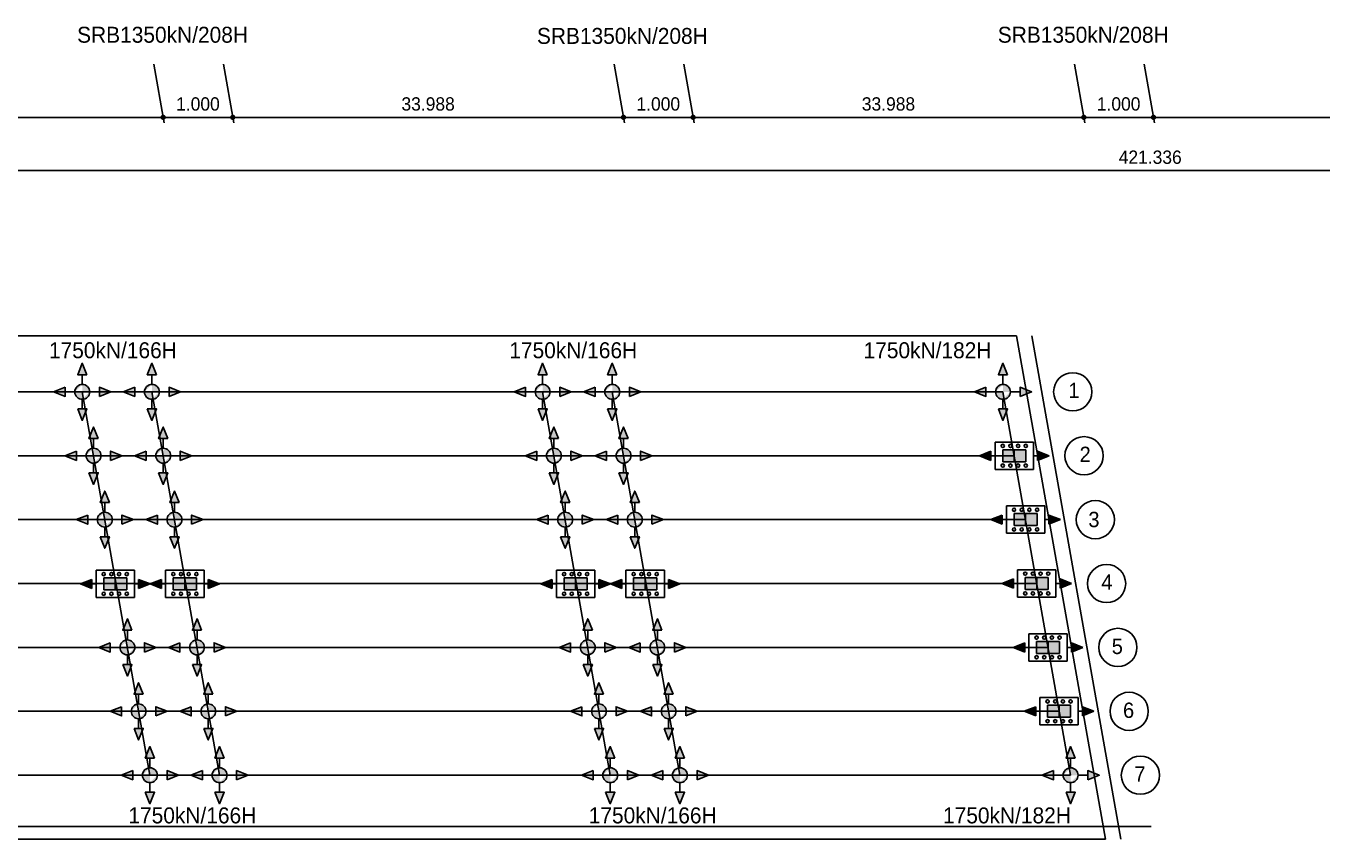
# Model space of a CAD drawing. Header units: feet. Extents: x 0 to 841000, y 0 to 594000.
# Drawn here: x 218768 to 462039, y 263649 to 416377 of the extents above; entities that cross this region are included whole.
import ezdxf
from ezdxf.enums import TextEntityAlignment as Align

# ---------------------------------------------------------------- set-up
doc = ezdxf.new("R2010")
doc.units = ezdxf.units.FT
doc.header["$LTSCALE"] = 150
doc.header["$MEASUREMENT"] = 0
for name, color, linetype in [('CS-DIMS', 1, 'CONTINUOUS'), ('CS-MISC', 3, 'CONTINUOUS'), ('CS-TEXT', 3, 'CONTINUOUS')]:
    doc.layers.add(name, color=color, linetype=linetype)
doc.styles.add('A_STANDARD', font='')
doc.styles.add('TB_TEXT', font='')
doc.styles.get('A_STANDARD').set_extended_font_data('Dotum')
doc.styles.get('TB_TEXT').set_extended_font_data('Dotum')

msp = doc.modelspace()

# ---------------------------------------------------------------- hatches: boundary and pattern name
at = {"layer": 'CS-DIMS'}
for points in [[(399891, 336514), (397727, 335649), (399891, 334783), (399891, 335649)], [(408634, 336514), (410798, 335649), (408634, 334783), (408634, 335649)], [(402007, 324514), (399843, 323649), (402007, 322783), (402007, 323649)], [(410750, 324514), (412914, 323649), (410750, 322783), (410750, 323649)], [(231151, 312433), (228987, 311568), (231151, 310702), (231151, 311568)], [(239894, 312433), (242058, 311568), (239894, 310702), (239894, 311568)], [(244222, 312433), (242058, 311568), (244222, 310702), (244222, 311568)], [(252964, 312433), (255128, 311568), (252964, 310702), (252964, 311568)], [(317551, 312433), (315387, 311568), (317551, 310702), (317551, 311568)], [(326294, 312433), (328458, 311568), (326294, 310702), (326294, 311568)], [(330622, 312433), (328458, 311568), (330622, 310702), (330622, 311568)], [(339364, 312433), (341528, 311568), (339364, 310702), (339364, 311568)], [(404123, 312514), (401959, 311649), (404123, 310783), (404123, 311649)], [(412866, 312514), (415029, 311649), (412866, 310783), (412866, 311649)], [(406239, 300514), (404075, 299649), (406239, 298783), (406239, 299649)], [(414982, 300514), (417145, 299649), (414982, 298783), (414982, 299649)]]:
    msp.add_hatch(color=0, dxfattribs=at).paths.add_polyline_path(points)
at = {"layer": 'CS-DIMS', "ltscale": 0.5}
for points in [[(408311, 288514), (406147, 287649), (408311, 286783), (408311, 287649)], [(417053, 288514), (419217, 287649), (417053, 286783), (417053, 287649)]]:
    msp.add_hatch(color=0, dxfattribs=at).paths.add_polyline_path(points)
at = {"layer": 'CS-MISC'}
h = msp.add_hatch(color=7, dxfattribs=at)
edge = h.paths.add_edge_path(flags=17)
edge.add_arc((229346, 347649), 1397, 0, 360)
h.paths.add_polyline_path([(228481, 344440), (230212, 344440), (229346, 342277)])
h.paths.add_polyline_path([(232555, 346783), (232555, 348514), (234719, 347649)])
h.paths.add_polyline_path([(226138, 348514), (226138, 346783), (223974, 347649)])
h.paths.add_polyline_path([(230212, 350858), (228481, 350858), (229346, 353021)])
edge = h.paths.add_edge_path()
edge.add_line((230744, 347649), (232555, 347649))
edge.add_line((226138, 347649), (227949, 347649))
edge.add_line((229346, 349046), (229346, 350858))
edge.add_line((229346, 344440), (229346, 346251))
h = msp.add_hatch(color=7, dxfattribs=at)
edge = h.paths.add_edge_path(flags=17)
edge.add_arc((242417, 347649), 1397, 0, 360)
h.paths.add_polyline_path([(241551, 344440), (243282, 344440), (242417, 342277)])
h.paths.add_polyline_path([(245625, 346783), (245625, 348514), (247789, 347649)])
h.paths.add_polyline_path([(239208, 348514), (239208, 346783), (237045, 347649)])
h.paths.add_polyline_path([(243282, 350858), (241551, 350858), (242417, 353021)])
edge = h.paths.add_edge_path()
edge.add_line((243814, 347649), (245625, 347649))
edge.add_line((239208, 347649), (241019, 347649))
edge.add_line((242417, 349046), (242417, 350858))
edge.add_line((242417, 344440), (242417, 346251))
h = msp.add_hatch(color=7, dxfattribs=at)
edge = h.paths.add_edge_path(flags=17)
edge.add_arc((315746, 347649), 1397, 0, 360)
h.paths.add_polyline_path([(314881, 344440), (316612, 344440), (315746, 342277)])
h.paths.add_polyline_path([(318955, 346783), (318955, 348514), (321119, 347649)])
h.paths.add_polyline_path([(312538, 348514), (312538, 346783), (310374, 347649)])
h.paths.add_polyline_path([(316612, 350858), (314881, 350858), (315746, 353021)])
edge = h.paths.add_edge_path()
edge.add_line((317144, 347649), (318955, 347649))
edge.add_line((312538, 347649), (314349, 347649))
edge.add_line((315746, 349046), (315746, 350858))
edge.add_line((315746, 344440), (315746, 346251))
h = msp.add_hatch(color=7, dxfattribs=at)
edge = h.paths.add_edge_path(flags=17)
edge.add_arc((328817, 347649), 1397, 0, 360)
h.paths.add_polyline_path([(327951, 344440), (329682, 344440), (328817, 342277)])
h.paths.add_polyline_path([(332025, 346783), (332025, 348514), (334189, 347649)])
h.paths.add_polyline_path([(325608, 348514), (325608, 346783), (323445, 347649)])
h.paths.add_polyline_path([(329682, 350858), (327951, 350858), (328817, 353021)])
edge = h.paths.add_edge_path()
edge.add_line((330214, 347649), (332025, 347649))
edge.add_line((325608, 347649), (327419, 347649))
edge.add_line((328817, 349046), (328817, 350858))
edge.add_line((328817, 344440), (328817, 346251))
h = msp.add_hatch(color=7, dxfattribs=at)
edge = h.paths.add_edge_path(flags=17)
edge.add_arc((402146, 347649), 1397, 0, 360)
h.paths.add_polyline_path([(401281, 344440), (403012, 344440), (402146, 342277)])
h.paths.add_polyline_path([(405355, 346783), (405355, 348514), (407519, 347649)])
h.paths.add_polyline_path([(398938, 348514), (398938, 346783), (396774, 347649)])
h.paths.add_polyline_path([(403012, 350858), (401281, 350858), (402146, 353021)])
edge = h.paths.add_edge_path()
edge.add_line((403544, 347649), (405355, 347649))
edge.add_line((398938, 347649), (400749, 347649))
edge.add_line((402146, 349046), (402146, 350858))
edge.add_line((402146, 344440), (402146, 346251))
h = msp.add_hatch(color=7, dxfattribs=at)
edge = h.paths.add_edge_path(flags=17)
edge.add_arc((231462, 335649), 1397, 0, 360)
h.paths.add_polyline_path([(230597, 332440), (232328, 332440), (231462, 330277)])
h.paths.add_polyline_path([(234671, 334783), (234671, 336514), (236835, 335649)])
h.paths.add_polyline_path([(228254, 336514), (228254, 334783), (226090, 335649)])
h.paths.add_polyline_path([(232328, 338858), (230597, 338858), (231462, 341021)])
edge = h.paths.add_edge_path()
edge.add_line((232860, 335649), (234671, 335649))
edge.add_line((228254, 335649), (230065, 335649))
edge.add_line((231462, 337046), (231462, 338858))
edge.add_line((231462, 332440), (231462, 334251))
h = msp.add_hatch(color=7, dxfattribs=at)
edge = h.paths.add_edge_path(flags=17)
edge.add_arc((244533, 335649), 1397, 0, 360)
h.paths.add_polyline_path([(243667, 332440), (245398, 332440), (244533, 330277)])
h.paths.add_polyline_path([(247741, 334783), (247741, 336514), (249905, 335649)])
h.paths.add_polyline_path([(241324, 336514), (241324, 334783), (239160, 335649)])
h.paths.add_polyline_path([(245398, 338858), (243667, 338858), (244533, 341021)])
edge = h.paths.add_edge_path()
edge.add_line((245930, 335649), (247741, 335649))
edge.add_line((241324, 335649), (243135, 335649))
edge.add_line((244533, 337046), (244533, 338858))
edge.add_line((244533, 332440), (244533, 334251))
h = msp.add_hatch(color=7, dxfattribs=at)
edge = h.paths.add_edge_path(flags=17)
edge.add_arc((317862, 335649), 1397, 0, 360)
h.paths.add_polyline_path([(316997, 332440), (318728, 332440), (317862, 330277)])
h.paths.add_polyline_path([(321071, 334783), (321071, 336514), (323235, 335649)])
h.paths.add_polyline_path([(314654, 336514), (314654, 334783), (312490, 335649)])
h.paths.add_polyline_path([(318728, 338858), (316997, 338858), (317862, 341021)])
edge = h.paths.add_edge_path()
edge.add_line((319260, 335649), (321071, 335649))
edge.add_line((314654, 335649), (316465, 335649))
edge.add_line((317862, 337046), (317862, 338858))
edge.add_line((317862, 332440), (317862, 334251))
h = msp.add_hatch(color=7, dxfattribs=at)
edge = h.paths.add_edge_path(flags=17)
edge.add_arc((330933, 335649), 1397, 0, 360)
h.paths.add_polyline_path([(330067, 332440), (331798, 332440), (330933, 330277)])
h.paths.add_polyline_path([(334141, 334783), (334141, 336514), (336305, 335649)])
h.paths.add_polyline_path([(327724, 336514), (327724, 334783), (325560, 335649)])
h.paths.add_polyline_path([(331798, 338858), (330067, 338858), (330933, 341021)])
edge = h.paths.add_edge_path()
edge.add_line((332330, 335649), (334141, 335649))
edge.add_line((327724, 335649), (329535, 335649))
edge.add_line((330933, 337046), (330933, 338858))
edge.add_line((330933, 332440), (330933, 334251))
h = msp.add_hatch(color=7, dxfattribs=at)
h.paths.add_polyline_path([(402411, 337500, 1), (401794, 337500, 1)])
h.paths.add_polyline_path([(403851, 337500, 1), (403234, 337500, 1)])
h.paths.add_polyline_path([(405291, 337500, 1), (404674, 337500, 1)])
h.paths.add_polyline_path([(406114, 337500, 1), (406731, 337500, 1)])
h.paths.add_polyline_path([(402411, 333798, 1), (401794, 333798, 1)])
h.paths.add_polyline_path([(403851, 333798, 1), (403234, 333798, 1)])
h.paths.add_polyline_path([(405291, 333798, 1), (404674, 333798, 1)])
h.paths.add_polyline_path([(406731, 333798, 1), (406114, 333798, 1)])
h.paths.add_polyline_path([(406422, 334518), (406422, 336780), (402102, 336780), (402102, 334518)])
h = msp.add_hatch(color=7, dxfattribs=at)
edge = h.paths.add_edge_path(flags=17)
edge.add_arc((233578, 323649), 1397, 0, 360)
h.paths.add_polyline_path([(232713, 320440), (234444, 320440), (233578, 318277)])
h.paths.add_polyline_path([(236787, 322783), (236787, 324514), (238951, 323649)])
h.paths.add_polyline_path([(230370, 324514), (230370, 322783), (228206, 323649)])
h.paths.add_polyline_path([(234444, 326858), (232713, 326858), (233578, 329021)])
edge = h.paths.add_edge_path()
edge.add_line((234976, 323649), (236787, 323649))
edge.add_line((230370, 323649), (232181, 323649))
edge.add_line((233578, 325046), (233578, 326858))
edge.add_line((233578, 320440), (233578, 322251))
h = msp.add_hatch(color=7, dxfattribs=at)
edge = h.paths.add_edge_path(flags=17)
edge.add_arc((246649, 323649), 1397, 0, 360)
h.paths.add_polyline_path([(245783, 320440), (247514, 320440), (246649, 318277)])
h.paths.add_polyline_path([(249857, 322783), (249857, 324514), (252021, 323649)])
h.paths.add_polyline_path([(243440, 324514), (243440, 322783), (241276, 323649)])
h.paths.add_polyline_path([(247514, 326858), (245783, 326858), (246649, 329021)])
edge = h.paths.add_edge_path()
edge.add_line((248046, 323649), (249857, 323649))
edge.add_line((243440, 323649), (245251, 323649))
edge.add_line((246649, 325046), (246649, 326858))
edge.add_line((246649, 320440), (246649, 322251))
h = msp.add_hatch(color=7, dxfattribs=at)
edge = h.paths.add_edge_path(flags=17)
edge.add_arc((319978, 323649), 1397, 0, 360)
h.paths.add_polyline_path([(319113, 320440), (320844, 320440), (319978, 318277)])
h.paths.add_polyline_path([(323187, 322783), (323187, 324514), (325351, 323649)])
h.paths.add_polyline_path([(316770, 324514), (316770, 322783), (314606, 323649)])
h.paths.add_polyline_path([(320844, 326858), (319113, 326858), (319978, 329021)])
edge = h.paths.add_edge_path()
edge.add_line((321376, 323649), (323187, 323649))
edge.add_line((316770, 323649), (318581, 323649))
edge.add_line((319978, 325046), (319978, 326858))
edge.add_line((319978, 320440), (319978, 322251))
h = msp.add_hatch(color=7, dxfattribs=at)
edge = h.paths.add_edge_path(flags=17)
edge.add_arc((333049, 323649), 1397, 0, 360)
h.paths.add_polyline_path([(332183, 320440), (333914, 320440), (333049, 318277)])
h.paths.add_polyline_path([(336257, 322783), (336257, 324514), (338421, 323649)])
h.paths.add_polyline_path([(329840, 324514), (329840, 322783), (327676, 323649)])
h.paths.add_polyline_path([(333914, 326858), (332183, 326858), (333049, 329021)])
edge = h.paths.add_edge_path()
edge.add_line((334446, 323649), (336257, 323649))
edge.add_line((329840, 323649), (331651, 323649))
edge.add_line((333049, 325046), (333049, 326858))
edge.add_line((333049, 320440), (333049, 322251))
h = msp.add_hatch(color=7, dxfattribs=at)
h.paths.add_polyline_path([(404527, 325500, 1), (403910, 325500, 1)])
h.paths.add_polyline_path([(405967, 325500, 1), (405350, 325500, 1)])
h.paths.add_polyline_path([(407407, 325500, 1), (406790, 325500, 1)])
h.paths.add_polyline_path([(408230, 325500, 1), (408847, 325500, 1)])
h.paths.add_polyline_path([(404527, 321798, 1), (403910, 321798, 1)])
h.paths.add_polyline_path([(405967, 321798, 1), (405350, 321798, 1)])
h.paths.add_polyline_path([(407407, 321798, 1), (406790, 321798, 1)])
h.paths.add_polyline_path([(408847, 321798, 1), (408230, 321798, 1)])
h.paths.add_polyline_path([(408538, 322518), (408538, 324780), (404218, 324780), (404218, 322518)])
h = msp.add_hatch(color=7, dxfattribs=at)
h.paths.add_polyline_path([(233671, 313419, 1), (233054, 313419, 1)])
h.paths.add_polyline_path([(235111, 313419, 1), (234494, 313419, 1)])
h.paths.add_polyline_path([(236551, 313419, 1), (235934, 313419, 1)])
h.paths.add_polyline_path([(237374, 313419, 1), (237991, 313419, 1)])
h.paths.add_polyline_path([(233671, 309716, 1), (233054, 309716, 1)])
h.paths.add_polyline_path([(235111, 309716, 1), (234494, 309716, 1)])
h.paths.add_polyline_path([(236551, 309716, 1), (235934, 309716, 1)])
h.paths.add_polyline_path([(237991, 309716, 1), (237374, 309716, 1)])
h.paths.add_polyline_path([(237683, 310436), (237683, 312699), (233363, 312699), (233363, 310436)])
h = msp.add_hatch(color=7, dxfattribs=at)
h.paths.add_polyline_path([(246742, 313419, 1), (246124, 313419, 1)])
h.paths.add_polyline_path([(248182, 313419, 1), (247564, 313419, 1)])
h.paths.add_polyline_path([(249622, 313419, 1), (249004, 313419, 1)])
h.paths.add_polyline_path([(250444, 313419, 1), (251062, 313419, 1)])
h.paths.add_polyline_path([(246742, 309716, 1), (246124, 309716, 1)])
h.paths.add_polyline_path([(248182, 309716, 1), (247564, 309716, 1)])
h.paths.add_polyline_path([(249622, 309716, 1), (249004, 309716, 1)])
h.paths.add_polyline_path([(251062, 309716, 1), (250444, 309716, 1)])
h.paths.add_polyline_path([(250753, 310436), (250753, 312699), (246433, 312699), (246433, 310436)])
h = msp.add_hatch(color=7, dxfattribs=at)
h.paths.add_polyline_path([(320071, 313419, 1), (319454, 313419, 1)])
h.paths.add_polyline_path([(321511, 313419, 1), (320894, 313419, 1)])
h.paths.add_polyline_path([(322951, 313419, 1), (322334, 313419, 1)])
h.paths.add_polyline_path([(323774, 313419, 1), (324391, 313419, 1)])
h.paths.add_polyline_path([(320071, 309716, 1), (319454, 309716, 1)])
h.paths.add_polyline_path([(321511, 309716, 1), (320894, 309716, 1)])
h.paths.add_polyline_path([(322951, 309716, 1), (322334, 309716, 1)])
h.paths.add_polyline_path([(324391, 309716, 1), (323774, 309716, 1)])
h.paths.add_polyline_path([(324083, 310436), (324083, 312699), (319763, 312699), (319763, 310436)])
h = msp.add_hatch(color=7, dxfattribs=at)
h.paths.add_polyline_path([(333142, 313419, 1), (332524, 313419, 1)])
h.paths.add_polyline_path([(334582, 313419, 1), (333964, 313419, 1)])
h.paths.add_polyline_path([(336022, 313419, 1), (335404, 313419, 1)])
h.paths.add_polyline_path([(336844, 313419, 1), (337462, 313419, 1)])
h.paths.add_polyline_path([(333142, 309716, 1), (332524, 309716, 1)])
h.paths.add_polyline_path([(334582, 309716, 1), (333964, 309716, 1)])
h.paths.add_polyline_path([(336022, 309716, 1), (335404, 309716, 1)])
h.paths.add_polyline_path([(337462, 309716, 1), (336844, 309716, 1)])
h.paths.add_polyline_path([(337153, 310436), (337153, 312699), (332833, 312699), (332833, 310436)])
h = msp.add_hatch(color=7, dxfattribs=at)
h.paths.add_polyline_path([(406643, 313500, 1), (406026, 313500, 1)])
h.paths.add_polyline_path([(408083, 313500, 1), (407466, 313500, 1)])
h.paths.add_polyline_path([(409523, 313500, 1), (408906, 313500, 1)])
h.paths.add_polyline_path([(410346, 313500, 1), (410963, 313500, 1)])
h.paths.add_polyline_path([(406643, 309798, 1), (406026, 309798, 1)])
h.paths.add_polyline_path([(408083, 309798, 1), (407466, 309798, 1)])
h.paths.add_polyline_path([(409523, 309798, 1), (408906, 309798, 1)])
h.paths.add_polyline_path([(410963, 309798, 1), (410346, 309798, 1)])
h.paths.add_polyline_path([(410654, 310518), (410654, 312780), (406334, 312780), (406334, 310518)])
h = msp.add_hatch(color=7, dxfattribs=at)
edge = h.paths.add_edge_path(flags=17)
edge.add_arc((237810, 299649), 1397, 0, 360)
h.paths.add_polyline_path([(236945, 296440), (238676, 296440), (237810, 294277)])
h.paths.add_polyline_path([(241019, 298783), (241019, 300514), (243183, 299649)])
h.paths.add_polyline_path([(234602, 300514), (234602, 298783), (232438, 299649)])
h.paths.add_polyline_path([(238676, 302858), (236945, 302858), (237810, 305021)])
edge = h.paths.add_edge_path()
edge.add_line((239208, 299649), (241019, 299649))
edge.add_line((234602, 299649), (236413, 299649))
edge.add_line((237810, 301046), (237810, 302858))
edge.add_line((237810, 296440), (237810, 298251))
h = msp.add_hatch(color=7, dxfattribs=at)
edge = h.paths.add_edge_path(flags=17)
edge.add_arc((250881, 299649), 1397, 0, 360)
h.paths.add_polyline_path([(250015, 296440), (251746, 296440), (250881, 294277)])
h.paths.add_polyline_path([(254089, 298783), (254089, 300514), (256253, 299649)])
h.paths.add_polyline_path([(247672, 300514), (247672, 298783), (245508, 299649)])
h.paths.add_polyline_path([(251746, 302858), (250015, 302858), (250881, 305021)])
edge = h.paths.add_edge_path()
edge.add_line((252278, 299649), (254089, 299649))
edge.add_line((247672, 299649), (249483, 299649))
edge.add_line((250881, 301046), (250881, 302858))
edge.add_line((250881, 296440), (250881, 298251))
h = msp.add_hatch(color=7, dxfattribs=at)
edge = h.paths.add_edge_path(flags=17)
edge.add_arc((324210, 299649), 1397, 0, 360)
h.paths.add_polyline_path([(323345, 296440), (325076, 296440), (324210, 294277)])
h.paths.add_polyline_path([(327419, 298783), (327419, 300514), (329583, 299649)])
h.paths.add_polyline_path([(321002, 300514), (321002, 298783), (318838, 299649)])
h.paths.add_polyline_path([(325076, 302858), (323345, 302858), (324210, 305021)])
edge = h.paths.add_edge_path()
edge.add_line((325608, 299649), (327419, 299649))
edge.add_line((321002, 299649), (322813, 299649))
edge.add_line((324210, 301046), (324210, 302858))
edge.add_line((324210, 296440), (324210, 298251))
h = msp.add_hatch(color=7, dxfattribs=at)
edge = h.paths.add_edge_path(flags=17)
edge.add_arc((337281, 299649), 1397, 0, 360)
h.paths.add_polyline_path([(336415, 296440), (338146, 296440), (337281, 294277)])
h.paths.add_polyline_path([(340489, 298783), (340489, 300514), (342653, 299649)])
h.paths.add_polyline_path([(334072, 300514), (334072, 298783), (331908, 299649)])
h.paths.add_polyline_path([(338146, 302858), (336415, 302858), (337281, 305021)])
edge = h.paths.add_edge_path()
edge.add_line((338678, 299649), (340489, 299649))
edge.add_line((334072, 299649), (335883, 299649))
edge.add_line((337281, 301046), (337281, 302858))
edge.add_line((337281, 296440), (337281, 298251))
h = msp.add_hatch(color=7, dxfattribs=at)
h.paths.add_polyline_path([(408759, 301500, 1), (408142, 301500, 1)])
h.paths.add_polyline_path([(410199, 301500, 1), (409582, 301500, 1)])
h.paths.add_polyline_path([(411639, 301500, 1), (411022, 301500, 1)])
h.paths.add_polyline_path([(412462, 301500, 1), (413079, 301500, 1)])
h.paths.add_polyline_path([(408759, 297798, 1), (408142, 297798, 1)])
h.paths.add_polyline_path([(410199, 297798, 1), (409582, 297798, 1)])
h.paths.add_polyline_path([(411639, 297798, 1), (411022, 297798, 1)])
h.paths.add_polyline_path([(413079, 297798, 1), (412462, 297798, 1)])
h.paths.add_polyline_path([(412770, 298518), (412770, 300780), (408450, 300780), (408450, 298518)])
h = msp.add_hatch(color=7, dxfattribs=at)
edge = h.paths.add_edge_path(flags=17)
edge.add_arc((239926, 287649), 1397, 0, 360)
h.paths.add_polyline_path([(239061, 284440), (240792, 284440), (239926, 282277)])
h.paths.add_polyline_path([(243135, 286783), (243135, 288514), (245298, 287649)])
h.paths.add_polyline_path([(236718, 288514), (236718, 286783), (234554, 287649)])
h.paths.add_polyline_path([(240792, 290858), (239061, 290858), (239926, 293021)])
edge = h.paths.add_edge_path()
edge.add_line((241324, 287649), (243135, 287649))
edge.add_line((236718, 287649), (238529, 287649))
edge.add_line((239926, 289046), (239926, 290858))
edge.add_line((239926, 284440), (239926, 286251))
h = msp.add_hatch(color=7, dxfattribs=at)
edge = h.paths.add_edge_path(flags=17)
edge.add_arc((252997, 287649), 1397, 0, 360)
h.paths.add_polyline_path([(252131, 284440), (253862, 284440), (252997, 282277)])
h.paths.add_polyline_path([(256205, 286783), (256205, 288514), (258369, 287649)])
h.paths.add_polyline_path([(249788, 288514), (249788, 286783), (247624, 287649)])
h.paths.add_polyline_path([(253862, 290858), (252131, 290858), (252997, 293021)])
edge = h.paths.add_edge_path()
edge.add_line((254394, 287649), (256205, 287649))
edge.add_line((249788, 287649), (251599, 287649))
edge.add_line((252997, 289046), (252997, 290858))
edge.add_line((252997, 284440), (252997, 286251))
h = msp.add_hatch(color=7, dxfattribs=at)
edge = h.paths.add_edge_path(flags=17)
edge.add_arc((326326, 287649), 1397, 0, 360)
h.paths.add_polyline_path([(325461, 284440), (327192, 284440), (326326, 282277)])
h.paths.add_polyline_path([(329535, 286783), (329535, 288514), (331698, 287649)])
h.paths.add_polyline_path([(323118, 288514), (323118, 286783), (320954, 287649)])
h.paths.add_polyline_path([(327192, 290858), (325461, 290858), (326326, 293021)])
edge = h.paths.add_edge_path()
edge.add_line((327724, 287649), (329535, 287649))
edge.add_line((323118, 287649), (324929, 287649))
edge.add_line((326326, 289046), (326326, 290858))
edge.add_line((326326, 284440), (326326, 286251))
h = msp.add_hatch(color=7, dxfattribs=at)
edge = h.paths.add_edge_path(flags=17)
edge.add_arc((339397, 287649), 1397, 0, 360)
h.paths.add_polyline_path([(338531, 284440), (340262, 284440), (339397, 282277)])
h.paths.add_polyline_path([(342605, 286783), (342605, 288514), (344769, 287649)])
h.paths.add_polyline_path([(336188, 288514), (336188, 286783), (334024, 287649)])
h.paths.add_polyline_path([(340262, 290858), (338531, 290858), (339397, 293021)])
edge = h.paths.add_edge_path()
edge.add_line((340794, 287649), (342605, 287649))
edge.add_line((336188, 287649), (337999, 287649))
edge.add_line((339397, 289046), (339397, 290858))
edge.add_line((339397, 284440), (339397, 286251))
h = msp.add_hatch(color=7, dxfattribs=at)
h.paths.add_polyline_path([(410831, 289500, 1), (410213, 289500, 1)])
h.paths.add_polyline_path([(412271, 289500, 1), (411653, 289500, 1)])
h.paths.add_polyline_path([(413711, 289500, 1), (413093, 289500, 1)])
h.paths.add_polyline_path([(414533, 289500, 1), (415151, 289500, 1)])
h.paths.add_polyline_path([(410831, 285798, 1), (410213, 285798, 1)])
h.paths.add_polyline_path([(412271, 285798, 1), (411653, 285798, 1)])
h.paths.add_polyline_path([(413711, 285798, 1), (413093, 285798, 1)])
h.paths.add_polyline_path([(415151, 285798, 1), (414533, 285798, 1)])
h.paths.add_polyline_path([(414842, 286518), (414842, 288780), (410522, 288780), (410522, 286518)])
h = msp.add_hatch(color=7, dxfattribs=at)
edge = h.paths.add_edge_path(flags=17)
edge.add_arc((242042, 275649), 1397, 0, 360)
h.paths.add_polyline_path([(241177, 272440), (242908, 272440), (242042, 270277)])
h.paths.add_polyline_path([(245251, 274783), (245251, 276514), (247414, 275649)])
h.paths.add_polyline_path([(238833, 276514), (238833, 274783), (236670, 275649)])
h.paths.add_polyline_path([(242908, 278858), (241177, 278858), (242042, 281021)])
edge = h.paths.add_edge_path()
edge.add_line((243440, 275649), (245251, 275649))
edge.add_line((238833, 275649), (240645, 275649))
edge.add_line((242042, 277046), (242042, 278858))
edge.add_line((242042, 272440), (242042, 274251))
h = msp.add_hatch(color=7, dxfattribs=at)
edge = h.paths.add_edge_path(flags=17)
edge.add_arc((255112, 275649), 1397, 0, 360)
h.paths.add_polyline_path([(254247, 272440), (255978, 272440), (255112, 270277)])
h.paths.add_polyline_path([(258321, 274783), (258321, 276514), (260485, 275649)])
h.paths.add_polyline_path([(251904, 276514), (251904, 274783), (249740, 275649)])
h.paths.add_polyline_path([(255978, 278858), (254247, 278858), (255112, 281021)])
edge = h.paths.add_edge_path()
edge.add_line((256510, 275649), (258321, 275649))
edge.add_line((251904, 275649), (253715, 275649))
edge.add_line((255112, 277046), (255112, 278858))
edge.add_line((255112, 272440), (255112, 274251))
h = msp.add_hatch(color=7, dxfattribs=at)
edge = h.paths.add_edge_path(flags=17)
edge.add_arc((328442, 275649), 1397, 0, 360)
h.paths.add_polyline_path([(327577, 272440), (329308, 272440), (328442, 270277)])
h.paths.add_polyline_path([(331651, 274783), (331651, 276514), (333814, 275649)])
h.paths.add_polyline_path([(325233, 276514), (325233, 274783), (323070, 275649)])
h.paths.add_polyline_path([(329308, 278858), (327577, 278858), (328442, 281021)])
edge = h.paths.add_edge_path()
edge.add_line((329840, 275649), (331651, 275649))
edge.add_line((325233, 275649), (327045, 275649))
edge.add_line((328442, 277046), (328442, 278858))
edge.add_line((328442, 272440), (328442, 274251))
h = msp.add_hatch(color=7, dxfattribs=at)
edge = h.paths.add_edge_path(flags=17)
edge.add_arc((341512, 275649), 1397, 0, 360)
h.paths.add_polyline_path([(340647, 272440), (342378, 272440), (341512, 270277)])
h.paths.add_polyline_path([(344721, 274783), (344721, 276514), (346885, 275649)])
h.paths.add_polyline_path([(338304, 276514), (338304, 274783), (336140, 275649)])
h.paths.add_polyline_path([(342378, 278858), (340647, 278858), (341512, 281021)])
edge = h.paths.add_edge_path()
edge.add_line((342910, 275649), (344721, 275649))
edge.add_line((338304, 275649), (340115, 275649))
edge.add_line((341512, 277046), (341512, 278858))
edge.add_line((341512, 272440), (341512, 274251))
h = msp.add_hatch(color=7, dxfattribs=at)
edge = h.paths.add_edge_path(flags=17)
edge.add_arc((414842, 275649), 1397, 0, 360)
h.paths.add_polyline_path([(413977, 272440), (415708, 272440), (414842, 270277)])
h.paths.add_polyline_path([(418051, 274783), (418051, 276514), (420214, 275649)])
h.paths.add_polyline_path([(411633, 276514), (411633, 274783), (409470, 275649)])
h.paths.add_polyline_path([(415708, 278858), (413977, 278858), (414842, 281021)])
edge = h.paths.add_edge_path()
edge.add_line((416240, 275649), (418051, 275649))
edge.add_line((411633, 275649), (413445, 275649))
edge.add_line((414842, 277046), (414842, 278858))
edge.add_line((414842, 272440), (414842, 274251))

# ---------------------------------------------------------------- linework, layer by layer
at = {"layer": 'CS-DIMS', "color": 1}
for p, q in [((242757, 409203), (244696, 398203)), ((242757, 409203), (244696, 398203)), ((255827, 409203), (257767, 398203)), ((255827, 409203), (257767, 398203)), ((329157, 409203), (331096, 398203)), ((329157, 409203), (331096, 398203)), ((342227, 409203), (344167, 398203)), ((342227, 409203), (344167, 398203)), ((415557, 409203), (417496, 398203)), ((415557, 409203), (417496, 398203)), ((428627, 409203), (430567, 398203)), ((428627, 409203), (430567, 398203)), ((172190, 399203), (243520, 399203)), ((245520, 399203), (256590, 399203)), ((258590, 399203), (329920, 399203)), ((331920, 399203), (342990, 399203)), ((344990, 399203), (416320, 399203)), ((418320, 399203), (429390, 399203)), ((431390, 399203), (502720, 399203)), ((80160, 389203), (780404, 389203)), ((407587, 358191), (424257, 263649)), ((66343, 266017), (429932, 266017))]:
    msp.add_line(p, q, dxfattribs=at)
at = {"layer": 'CS-DIMS'}
for p, q in [((244520, 399203), (243520, 399203)), ((244520, 399203), (245520, 399203)), ((257590, 399203), (256590, 399203)), ((257590, 399203), (258590, 399203)), ((330920, 399203), (329920, 399203)), ((330920, 399203), (331920, 399203)), ((343990, 399203), (342990, 399203)), ((343990, 399203), (344990, 399203)), ((417320, 399203), (416320, 399203)), ((417320, 399203), (418320, 399203)), ((430390, 399203), (429390, 399203)), ((430390, 399203), (431390, 399203))]:
    msp.add_line(p, q, dxfattribs=at)
at = {"layer": 'CS-DIMS', "ltscale": 0.5}
for p, q in [((69617, 347649), (402146, 347649)), ((229348, 347649), (242041, 275665)), ((242417, 347649), (255112, 275649)), ((315746, 347649), (328442, 275649)), ((328817, 347649), (341512, 275649)), ((402146, 347649), (414842, 275649)), ((71733, 335649), (404262, 335649)), ((73849, 323649), (406378, 323649)), ((75965, 311649), (408494, 311649)), ((78081, 299649), (410610, 299649)), ((80197, 287649), (412726, 287649)), ((82312, 275649), (414842, 275649))]:
    msp.add_line(p, q, dxfattribs=at)
at = {"layer": 'CS-DIMS', "color": 0}
for p, q in [((399891, 336514), (397727, 335649)), ((399891, 335649), (399891, 336514)), ((408634, 335649), (408634, 336514)), ((408634, 336514), (410798, 335649)), ((397727, 335649), (399891, 334783)), ((399891, 335649), (400662, 335649)), ((399891, 334783), (399891, 335649)), ((407862, 335649), (408634, 335649)), ((410798, 335649), (408634, 334783)), ((408634, 334783), (408634, 335649)), ((402007, 324514), (399843, 323649)), ((399843, 323649), (402007, 322783)), ((402007, 323649), (402007, 324514)), ((402007, 323649), (402778, 323649)), ((402007, 322783), (402007, 323649)), ((409978, 323649), (410750, 323649)), ((410750, 323649), (410750, 324514)), ((410750, 324514), (412914, 323649)), ((412914, 323649), (410750, 322783)), ((410750, 322783), (410750, 323649)), ((231151, 312433), (228987, 311568)), ((228987, 311568), (231151, 310702)), ((231151, 311568), (231151, 312433)), ((231151, 311568), (231923, 311568)), ((231151, 310702), (231151, 311568)), ((239123, 311568), (239894, 311568)), ((239894, 311568), (239894, 312433)), ((239894, 312433), (242058, 311568)), ((242058, 311568), (239894, 310702)), ((239894, 310702), (239894, 311568)), ((244222, 312433), (242058, 311568)), ((242058, 311568), (244222, 310702)), ((244222, 311568), (244222, 312433)), ((244222, 311568), (244993, 311568)), ((244222, 310702), (244222, 311568)), ((252193, 311568), (252964, 311568)), ((252964, 311568), (252964, 312433)), ((252964, 312433), (255128, 311568)), ((255128, 311568), (252964, 310702)), ((252964, 310702), (252964, 311568)), ((317551, 312433), (315387, 311568)), ((315387, 311568), (317551, 310702)), ((317551, 311568), (317551, 312433)), ((317551, 311568), (318323, 311568)), ((317551, 310702), (317551, 311568)), ((325523, 311568), (326294, 311568)), ((326294, 311568), (326294, 312433)), ((326294, 312433), (328458, 311568)), ((328458, 311568), (326294, 310702)), ((326294, 310702), (326294, 311568)), ((330622, 312433), (328458, 311568)), ((328458, 311568), (330622, 310702)), ((330622, 311568), (330622, 312433)), ((330622, 311568), (331393, 311568)), ((330622, 310702), (330622, 311568)), ((338593, 311568), (339364, 311568)), ((339364, 311568), (339364, 312433)), ((339364, 312433), (341528, 311568)), ((341528, 311568), (339364, 310702)), ((339364, 310702), (339364, 311568)), ((404123, 312514), (401959, 311649)), ((401959, 311649), (404123, 310783)), ((404123, 311649), (404123, 312514)), ((404123, 311649), (404894, 311649)), ((404123, 310783), (404123, 311649)), ((412094, 311649), (412866, 311649)), ((412866, 311649), (412866, 312514)), ((412866, 312514), (415029, 311649)), ((415029, 311649), (412866, 310783)), ((412866, 310783), (412866, 311649)), ((406239, 300514), (404075, 299649)), ((404075, 299649), (406239, 298783)), ((406239, 299649), (406239, 300514)), ((406239, 299649), (407010, 299649)), ((406239, 298783), (406239, 299649)), ((414210, 299649), (414982, 299649)), ((414982, 299649), (414982, 300514)), ((414982, 300514), (417145, 299649)), ((417145, 299649), (414982, 298783)), ((414982, 298783), (414982, 299649))]:
    msp.add_line(p, q, dxfattribs=at)
at = {"layer": 'CS-DIMS', "color": 0, "ltscale": 0.5}
for p, q in [((408311, 288514), (406147, 287649)), ((406147, 287649), (408311, 286783)), ((408311, 287649), (408311, 288514)), ((408311, 287649), (409082, 287649)), ((408311, 286783), (408311, 287649)), ((416282, 287649), (417053, 287649)), ((417053, 287649), (417053, 288514)), ((417053, 288514), (419217, 287649)), ((419217, 287649), (417053, 286783)), ((417053, 286783), (417053, 287649))]:
    msp.add_line(p, q, dxfattribs=at)
at = {"layer": 'CS-DIMS', "const_width": 500}
for points in [[(244770, 399203, 1), (244270, 399203, 1)], [(244270, 399203, 1), (244770, 399203, 1)], [(257840, 399203, 1), (257340, 399203, 1)], [(257340, 399203, 1), (257840, 399203, 1)], [(331170, 399203, 1), (330670, 399203, 1)], [(330670, 399203, 1), (331170, 399203, 1)], [(344240, 399203, 1), (343740, 399203, 1)], [(343740, 399203, 1), (344240, 399203, 1)], [(417570, 399203, 1), (417070, 399203, 1)], [(417070, 399203, 1), (417570, 399203, 1)], [(430640, 399203, 1), (430140, 399203, 1)], [(430140, 399203, 1), (430640, 399203, 1)]]:
    msp.add_lwpolyline(points, format="xyb", close=True, dxfattribs=at)
at = {"layer": 'CS-MISC', "color": 7}
for p, q in [((59107, 358191), (404707, 358191)), ((404707, 358191), (421377, 263649)), ((400662, 338220), (407862, 338220)), ((400662, 333078), (400662, 338220)), ((407862, 338220), (407862, 333078)), ((402102, 336780), (406422, 336780)), ((402102, 334518), (402102, 336780)), ((404262, 336780), (404262, 334518)), ((406422, 336780), (406422, 334518)), ((406422, 334518), (402102, 334518)), ((407862, 333078), (400662, 333078)), ((402778, 326220), (409978, 326220)), ((402778, 321078), (402778, 326220)), ((409978, 326220), (409978, 321078)), ((404218, 324780), (408538, 324780)), ((404218, 322518), (404218, 324780)), ((406378, 324780), (406378, 322518)), ((408538, 324780), (408538, 322518)), ((408538, 322518), (404218, 322518)), ((409978, 321078), (402778, 321078)), ((231923, 314139), (239123, 314139)), ((231923, 308996), (231923, 314139)), ((239123, 314139), (239123, 308996)), ((244993, 314139), (252193, 314139)), ((244993, 308996), (244993, 314139)), ((252193, 314139), (252193, 308996)), ((318323, 314139), (325523, 314139)), ((318323, 308996), (318323, 314139)), ((325523, 314139), (325523, 308996)), ((331393, 314139), (338593, 314139)), ((331393, 308996), (331393, 314139)), ((338593, 314139), (338593, 308996)), ((404894, 314220), (412094, 314220)), ((404894, 309078), (404894, 314220)), ((412094, 314220), (412094, 309078)), ((233363, 312699), (237683, 312699)), ((233363, 310436), (233363, 312699)), ((235523, 312699), (235523, 310436)), ((237683, 312699), (237683, 310436)), ((246433, 312699), (250753, 312699)), ((246433, 310436), (246433, 312699)), ((248593, 312699), (248593, 310436)), ((250753, 312699), (250753, 310436)), ((319763, 312699), (324083, 312699)), ((319763, 310436), (319763, 312699)), ((321923, 312699), (321923, 310436)), ((324083, 312699), (324083, 310436)), ((332833, 312699), (337153, 312699)), ((332833, 310436), (332833, 312699)), ((334993, 312699), (334993, 310436)), ((337153, 312699), (337153, 310436)), ((406334, 312780), (410654, 312780)), ((406334, 310518), (406334, 312780)), ((408494, 312780), (408494, 310518)), ((410654, 312780), (410654, 310518)), ((239123, 308996), (231923, 308996)), ((237683, 310436), (233363, 310436)), ((252193, 308996), (244993, 308996)), ((250753, 310436), (246433, 310436)), ((325523, 308996), (318323, 308996)), ((324083, 310436), (319763, 310436)), ((338593, 308996), (331393, 308996)), ((337153, 310436), (332833, 310436)), ((412094, 309078), (404894, 309078)), ((410654, 310518), (406334, 310518)), ((407010, 302220), (414210, 302220)), ((407010, 297078), (407010, 302220)), ((414210, 302220), (414210, 297078)), ((408450, 300780), (412770, 300780)), ((408450, 298518), (408450, 300780)), ((410610, 300780), (410610, 298518)), ((412770, 300780), (412770, 298518)), ((414210, 297078), (407010, 297078)), ((412770, 298518), (408450, 298518)), ((409082, 290220), (416282, 290220)), ((409082, 285078), (409082, 290220)), ((416282, 290220), (416282, 285078)), ((410522, 288780), (414842, 288780)), ((410522, 286518), (410522, 288780)), ((412682, 288780), (412682, 286518)), ((414842, 288780), (414842, 286518)), ((416282, 285078), (409082, 285078)), ((414842, 286518), (410522, 286518)), ((75777, 263649), (421377, 263649))]:
    msp.add_line(p, q, dxfattribs=at)
at = {"layer": 'CS-MISC', "color": 2}
for points in [[(230212, 350858), (228481, 350858), (229346, 353021)], [(243282, 350858), (241551, 350858), (242417, 353021)], [(316612, 350858), (314881, 350858), (315746, 353021)], [(329682, 350858), (327951, 350858), (328817, 353021)], [(403012, 350858), (401281, 350858), (402146, 353021)], [(232555, 346783), (232555, 348514), (234719, 347649)], [(245625, 346783), (245625, 348514), (247789, 347649)], [(318955, 346783), (318955, 348514), (321119, 347649)], [(332025, 346783), (332025, 348514), (334189, 347649)], [(405355, 346783), (405355, 348514), (407519, 347649)], [(232328, 338858), (230597, 338858), (231462, 341021)], [(245398, 338858), (243667, 338858), (244533, 341021)], [(318728, 338858), (316997, 338858), (317862, 341021)], [(331798, 338858), (330067, 338858), (330933, 341021)], [(234671, 334783), (234671, 336514), (236835, 335649)], [(247741, 334783), (247741, 336514), (249905, 335649)], [(321071, 334783), (321071, 336514), (323235, 335649)], [(334141, 334783), (334141, 336514), (336305, 335649)], [(234444, 326858), (232713, 326858), (233578, 329021)], [(247514, 326858), (245783, 326858), (246649, 329021)], [(320844, 326858), (319113, 326858), (319978, 329021)], [(333914, 326858), (332183, 326858), (333049, 329021)], [(236787, 322783), (236787, 324514), (238951, 323649)], [(249857, 322783), (249857, 324514), (252021, 323649)], [(323187, 322783), (323187, 324514), (325351, 323649)], [(336257, 322783), (336257, 324514), (338421, 323649)], [(238676, 302858), (236945, 302858), (237810, 305021)], [(251746, 302858), (250015, 302858), (250881, 305021)], [(325076, 302858), (323345, 302858), (324210, 305021)], [(338146, 302858), (336415, 302858), (337281, 305021)], [(241019, 298783), (241019, 300514), (243183, 299649)], [(254089, 298783), (254089, 300514), (256253, 299649)], [(327419, 298783), (327419, 300514), (329583, 299649)], [(340489, 298783), (340489, 300514), (342653, 299649)], [(240792, 290858), (239061, 290858), (239926, 293021)], [(253862, 290858), (252131, 290858), (252997, 293021)], [(327192, 290858), (325461, 290858), (326326, 293021)], [(340262, 290858), (338531, 290858), (339397, 293021)], [(243135, 286783), (243135, 288514), (245298, 287649)], [(256205, 286783), (256205, 288514), (258369, 287649)], [(329535, 286783), (329535, 288514), (331698, 287649)], [(342605, 286783), (342605, 288514), (344769, 287649)], [(242908, 278858), (241177, 278858), (242042, 281021)], [(255978, 278858), (254247, 278858), (255112, 281021)], [(329308, 278858), (327577, 278858), (328442, 281021)], [(342378, 278858), (340647, 278858), (341512, 281021)], [(415708, 278858), (413977, 278858), (414842, 281021)], [(245251, 274783), (245251, 276514), (247414, 275649)], [(258321, 274783), (258321, 276514), (260485, 275649)], [(331651, 274783), (331651, 276514), (333814, 275649)], [(344721, 274783), (344721, 276514), (346885, 275649)], [(418051, 274783), (418051, 276514), (420214, 275649)]]:
    msp.add_lwpolyline(points, close=True, dxfattribs=at)
at = {"layer": 'CS-MISC', "color": 7}
for points in [[(229346, 349046), (229346, 350858)], [(242417, 349046), (242417, 350858)], [(315746, 349046), (315746, 350858)], [(328817, 349046), (328817, 350858)], [(402146, 349046), (402146, 350858)], [(226138, 347649), (227949, 347649)], [(229346, 344440), (229346, 346251)], [(230744, 347649), (232555, 347649)], [(239208, 347649), (241019, 347649)], [(242417, 344440), (242417, 346251)], [(243814, 347649), (245625, 347649)], [(312538, 347649), (314349, 347649)], [(315746, 344440), (315746, 346251)], [(317144, 347649), (318955, 347649)], [(325608, 347649), (327419, 347649)], [(328817, 344440), (328817, 346251)], [(330214, 347649), (332025, 347649)], [(398938, 347649), (400749, 347649)], [(402146, 344440), (402146, 346251)], [(403544, 347649), (405355, 347649)], [(231462, 337046), (231462, 338858)], [(244533, 337046), (244533, 338858)], [(317862, 337046), (317862, 338858)], [(330933, 337046), (330933, 338858)], [(228254, 335649), (230065, 335649)], [(231462, 332440), (231462, 334251)], [(232860, 335649), (234671, 335649)], [(241324, 335649), (243135, 335649)], [(244533, 332440), (244533, 334251)], [(245930, 335649), (247741, 335649)], [(314654, 335649), (316465, 335649)], [(317862, 332440), (317862, 334251)], [(319260, 335649), (321071, 335649)], [(327724, 335649), (329535, 335649)], [(330933, 332440), (330933, 334251)], [(332330, 335649), (334141, 335649)], [(233578, 325046), (233578, 326858)], [(246649, 325046), (246649, 326858)], [(319978, 325046), (319978, 326858)], [(333049, 325046), (333049, 326858)], [(230370, 323649), (232181, 323649)], [(234976, 323649), (236787, 323649)], [(243440, 323649), (245251, 323649)], [(248046, 323649), (249857, 323649)], [(316770, 323649), (318581, 323649)], [(321376, 323649), (323187, 323649)], [(329840, 323649), (331651, 323649)], [(334446, 323649), (336257, 323649)], [(233578, 320440), (233578, 322251)], [(246649, 320440), (246649, 322251)], [(319978, 320440), (319978, 322251)], [(333049, 320440), (333049, 322251)], [(237810, 301046), (237810, 302858)], [(250881, 301046), (250881, 302858)], [(324210, 301046), (324210, 302858)], [(337281, 301046), (337281, 302858)], [(234602, 299649), (236413, 299649)], [(239208, 299649), (241019, 299649)], [(247672, 299649), (249483, 299649)], [(252278, 299649), (254089, 299649)], [(321002, 299649), (322813, 299649)], [(325608, 299649), (327419, 299649)], [(334072, 299649), (335883, 299649)], [(338678, 299649), (340489, 299649)], [(237810, 296440), (237810, 298251)], [(250881, 296440), (250881, 298251)], [(324210, 296440), (324210, 298251)], [(337281, 296440), (337281, 298251)], [(239926, 289046), (239926, 290858)], [(252997, 289046), (252997, 290858)], [(326326, 289046), (326326, 290858)], [(339397, 289046), (339397, 290858)], [(236718, 287649), (238529, 287649)], [(241324, 287649), (243135, 287649)], [(249788, 287649), (251599, 287649)], [(254394, 287649), (256205, 287649)], [(323118, 287649), (324929, 287649)], [(327724, 287649), (329535, 287649)], [(336188, 287649), (337999, 287649)], [(340794, 287649), (342605, 287649)], [(239926, 284440), (239926, 286251)], [(252997, 284440), (252997, 286251)], [(326326, 284440), (326326, 286251)], [(339397, 284440), (339397, 286251)], [(242042, 277046), (242042, 278858)], [(255112, 277046), (255112, 278858)], [(328442, 277046), (328442, 278858)], [(341512, 277046), (341512, 278858)], [(414842, 277046), (414842, 278858)], [(238833, 275649), (240645, 275649)], [(243440, 275649), (245251, 275649)], [(251904, 275649), (253715, 275649)], [(256510, 275649), (258321, 275649)], [(325233, 275649), (327045, 275649)], [(329840, 275649), (331651, 275649)], [(338304, 275649), (340115, 275649)], [(342910, 275649), (344721, 275649)], [(411633, 275649), (413445, 275649)], [(416240, 275649), (418051, 275649)], [(242042, 272440), (242042, 274251)], [(255112, 272440), (255112, 274251)], [(328442, 272440), (328442, 274251)], [(341512, 272440), (341512, 274251)], [(414842, 272440), (414842, 274251)]]:
    msp.add_lwpolyline(points, dxfattribs=at)
for points in [[(226138, 348514), (226138, 346783), (223974, 347649)], [(239208, 348514), (239208, 346783), (237045, 347649)], [(312538, 348514), (312538, 346783), (310374, 347649)], [(325608, 348514), (325608, 346783), (323445, 347649)], [(398938, 348514), (398938, 346783), (396774, 347649)], [(228481, 344440), (230212, 344440), (229346, 342277)], [(241551, 344440), (243282, 344440), (242417, 342277)], [(314881, 344440), (316612, 344440), (315746, 342277)], [(327951, 344440), (329682, 344440), (328817, 342277)], [(401281, 344440), (403012, 344440), (402146, 342277)], [(228254, 336514), (228254, 334783), (226090, 335649)], [(241324, 336514), (241324, 334783), (239160, 335649)], [(314654, 336514), (314654, 334783), (312490, 335649)], [(327724, 336514), (327724, 334783), (325560, 335649)], [(230597, 332440), (232328, 332440), (231462, 330277)], [(243667, 332440), (245398, 332440), (244533, 330277)], [(316997, 332440), (318728, 332440), (317862, 330277)], [(330067, 332440), (331798, 332440), (330933, 330277)], [(230370, 324514), (230370, 322783), (228206, 323649)], [(243440, 324514), (243440, 322783), (241276, 323649)], [(316770, 324514), (316770, 322783), (314606, 323649)], [(329840, 324514), (329840, 322783), (327676, 323649)], [(232713, 320440), (234444, 320440), (233578, 318277)], [(245783, 320440), (247514, 320440), (246649, 318277)], [(319113, 320440), (320844, 320440), (319978, 318277)], [(332183, 320440), (333914, 320440), (333049, 318277)], [(234602, 300514), (234602, 298783), (232438, 299649)], [(247672, 300514), (247672, 298783), (245508, 299649)], [(321002, 300514), (321002, 298783), (318838, 299649)], [(334072, 300514), (334072, 298783), (331908, 299649)], [(236945, 296440), (238676, 296440), (237810, 294277)], [(250015, 296440), (251746, 296440), (250881, 294277)], [(323345, 296440), (325076, 296440), (324210, 294277)], [(336415, 296440), (338146, 296440), (337281, 294277)], [(236718, 288514), (236718, 286783), (234554, 287649)], [(249788, 288514), (249788, 286783), (247624, 287649)], [(323118, 288514), (323118, 286783), (320954, 287649)], [(336188, 288514), (336188, 286783), (334024, 287649)], [(239061, 284440), (240792, 284440), (239926, 282277)], [(252131, 284440), (253862, 284440), (252997, 282277)], [(325461, 284440), (327192, 284440), (326326, 282277)], [(338531, 284440), (340262, 284440), (339397, 282277)], [(238833, 276514), (238833, 274783), (236670, 275649)], [(251904, 276514), (251904, 274783), (249740, 275649)], [(325233, 276514), (325233, 274783), (323070, 275649)], [(338304, 276514), (338304, 274783), (336140, 275649)], [(411633, 276514), (411633, 274783), (409470, 275649)], [(241177, 272440), (242908, 272440), (242042, 270277)], [(254247, 272440), (255978, 272440), (255112, 270277)], [(327577, 272440), (329308, 272440), (328442, 270277)], [(340647, 272440), (342378, 272440), (341512, 270277)], [(413977, 272440), (415708, 272440), (414842, 270277)]]:
    msp.add_lwpolyline(points, close=True, dxfattribs=at)
for centre, radius in [((415249, 347649), 3589), ((229346, 347649), 1397), ((242417, 347649), 1397), ((315746, 347649), 1397), ((328817, 347649), 1397), ((402146, 347649), 1397), ((417364, 335649), 3589), ((231462, 335649), 1397), ((244533, 335649), 1397), ((317862, 335649), 1397), ((330933, 335649), 1397), ((402102, 337500), 309), ((403542, 337500), 309), ((404982, 337500), 309), ((406422, 337500), 309), ((402102, 333798), 309), ((403542, 333798), 309), ((404982, 333798), 309), ((406422, 333798), 309), ((419480, 323649), 3589), ((233578, 323649), 1397), ((246649, 323649), 1397), ((319978, 323649), 1397), ((333049, 323649), 1397), ((404218, 325500), 309), ((405658, 325500), 309), ((407098, 325500), 309), ((408538, 325500), 309), ((404218, 321798), 309), ((405658, 321798), 309), ((407098, 321798), 309), ((408538, 321798), 309), ((421596, 311649), 3589), ((233363, 313419), 309), ((234803, 313419), 309), ((236243, 313419), 309), ((237683, 313419), 309), ((246433, 313419), 309), ((247873, 313419), 309), ((249313, 313419), 309), ((250753, 313419), 309), ((319763, 313419), 309), ((321203, 313419), 309), ((322643, 313419), 309), ((324083, 313419), 309), ((332833, 313419), 309), ((334273, 313419), 309), ((335713, 313419), 309), ((337153, 313419), 309), ((406334, 313500), 309), ((407774, 313500), 309), ((409214, 313500), 309), ((410654, 313500), 309), ((233363, 309716), 309), ((234803, 309716), 309), ((236243, 309716), 309), ((237683, 309716), 309), ((246433, 309716), 309), ((247873, 309716), 309), ((249313, 309716), 309), ((250753, 309716), 309), ((319763, 309716), 309), ((321203, 309716), 309), ((322643, 309716), 309), ((324083, 309716), 309), ((332833, 309716), 309), ((334273, 309716), 309), ((335713, 309716), 309), ((337153, 309716), 309), ((406334, 309798), 309), ((407774, 309798), 309), ((409214, 309798), 309), ((410654, 309798), 309), ((408450, 301500), 309), ((409890, 301500), 309), ((411330, 301500), 309), ((412770, 301500), 309), ((423712, 299649), 3589), ((237810, 299649), 1397), ((250881, 299649), 1397), ((324210, 299649), 1397), ((337281, 299649), 1397), ((408450, 297798), 309), ((409890, 297798), 309), ((411330, 297798), 309), ((412770, 297798), 309), ((410522, 289500), 309), ((411962, 289500), 309), ((413402, 289500), 309), ((414842, 289500), 309), ((425828, 287649), 3589), ((239926, 287649), 1397), ((252997, 287649), 1397), ((326326, 287649), 1397), ((339397, 287649), 1397), ((410522, 285798), 309), ((411962, 285798), 309), ((413402, 285798), 309), ((414842, 285798), 309), ((427944, 275649), 3589), ((242042, 275649), 1397), ((255112, 275649), 1397), ((328442, 275649), 1397), ((341512, 275649), 1397), ((414842, 275649), 1397)]:
    msp.add_circle(centre, radius, dxfattribs=at)

# ---------------------------------------------------------------- texts
at = {"layer": 'CS-DIMS', "color": 3, "char_height": 2500, "attachment_point": 5, "style": 'TB_TEXT'}
for s, insert in [('\\A1;1.000', (251055, 401705)), ('\\A1;33.988', (294255, 401705)), ('\\A1;1.000', (337455, 401705)), ('\\A1;33.988', (380655, 401705)), ('\\A1;1.000', (423855, 401705)), ('\\A1;421.336', (429782, 391705))]:
    msp.add_mtext(s, dxfattribs=dict(at, insert=insert))
at = {"layer": 'CS-TEXT', "color": 7, "style": 'A_STANDARD'}
for s, height, p in [('SRB1350kN/208H', 3000, (244410, 414717)), ('SRB1350kN/208H', 3000, (330710, 414496)), ('SRB1350kN/208H', 3000, (417210, 414717)), ('1750kN/166H', 3000, (235089, 355459)), ('1750kN/166H', 3000, (321489, 355459)), ('1750kN/182H', 3000, (387982, 355459)), ('1', 2880, (415459, 347907)), ('2', 2880, (417575, 335907)), ('3', 2880, (419220, 323677)), ('4', 2880, (421650, 311918)), ('5', 2880, (423609, 299845)), ('6', 2880, (425725, 287845)), ('7', 2880, (427841, 275845)), ('1750kN/166H', 3000, (250001, 268100)), ('1750kN/166H', 3000, (336401, 268100)), ('1750kN/182H', 3000, (402894, 268100))]:
    msp.add_text(s, height=height, dxfattribs=at).set_placement(p, align=Align.MIDDLE_CENTER)

doc.saveas('drawing.dxf')
